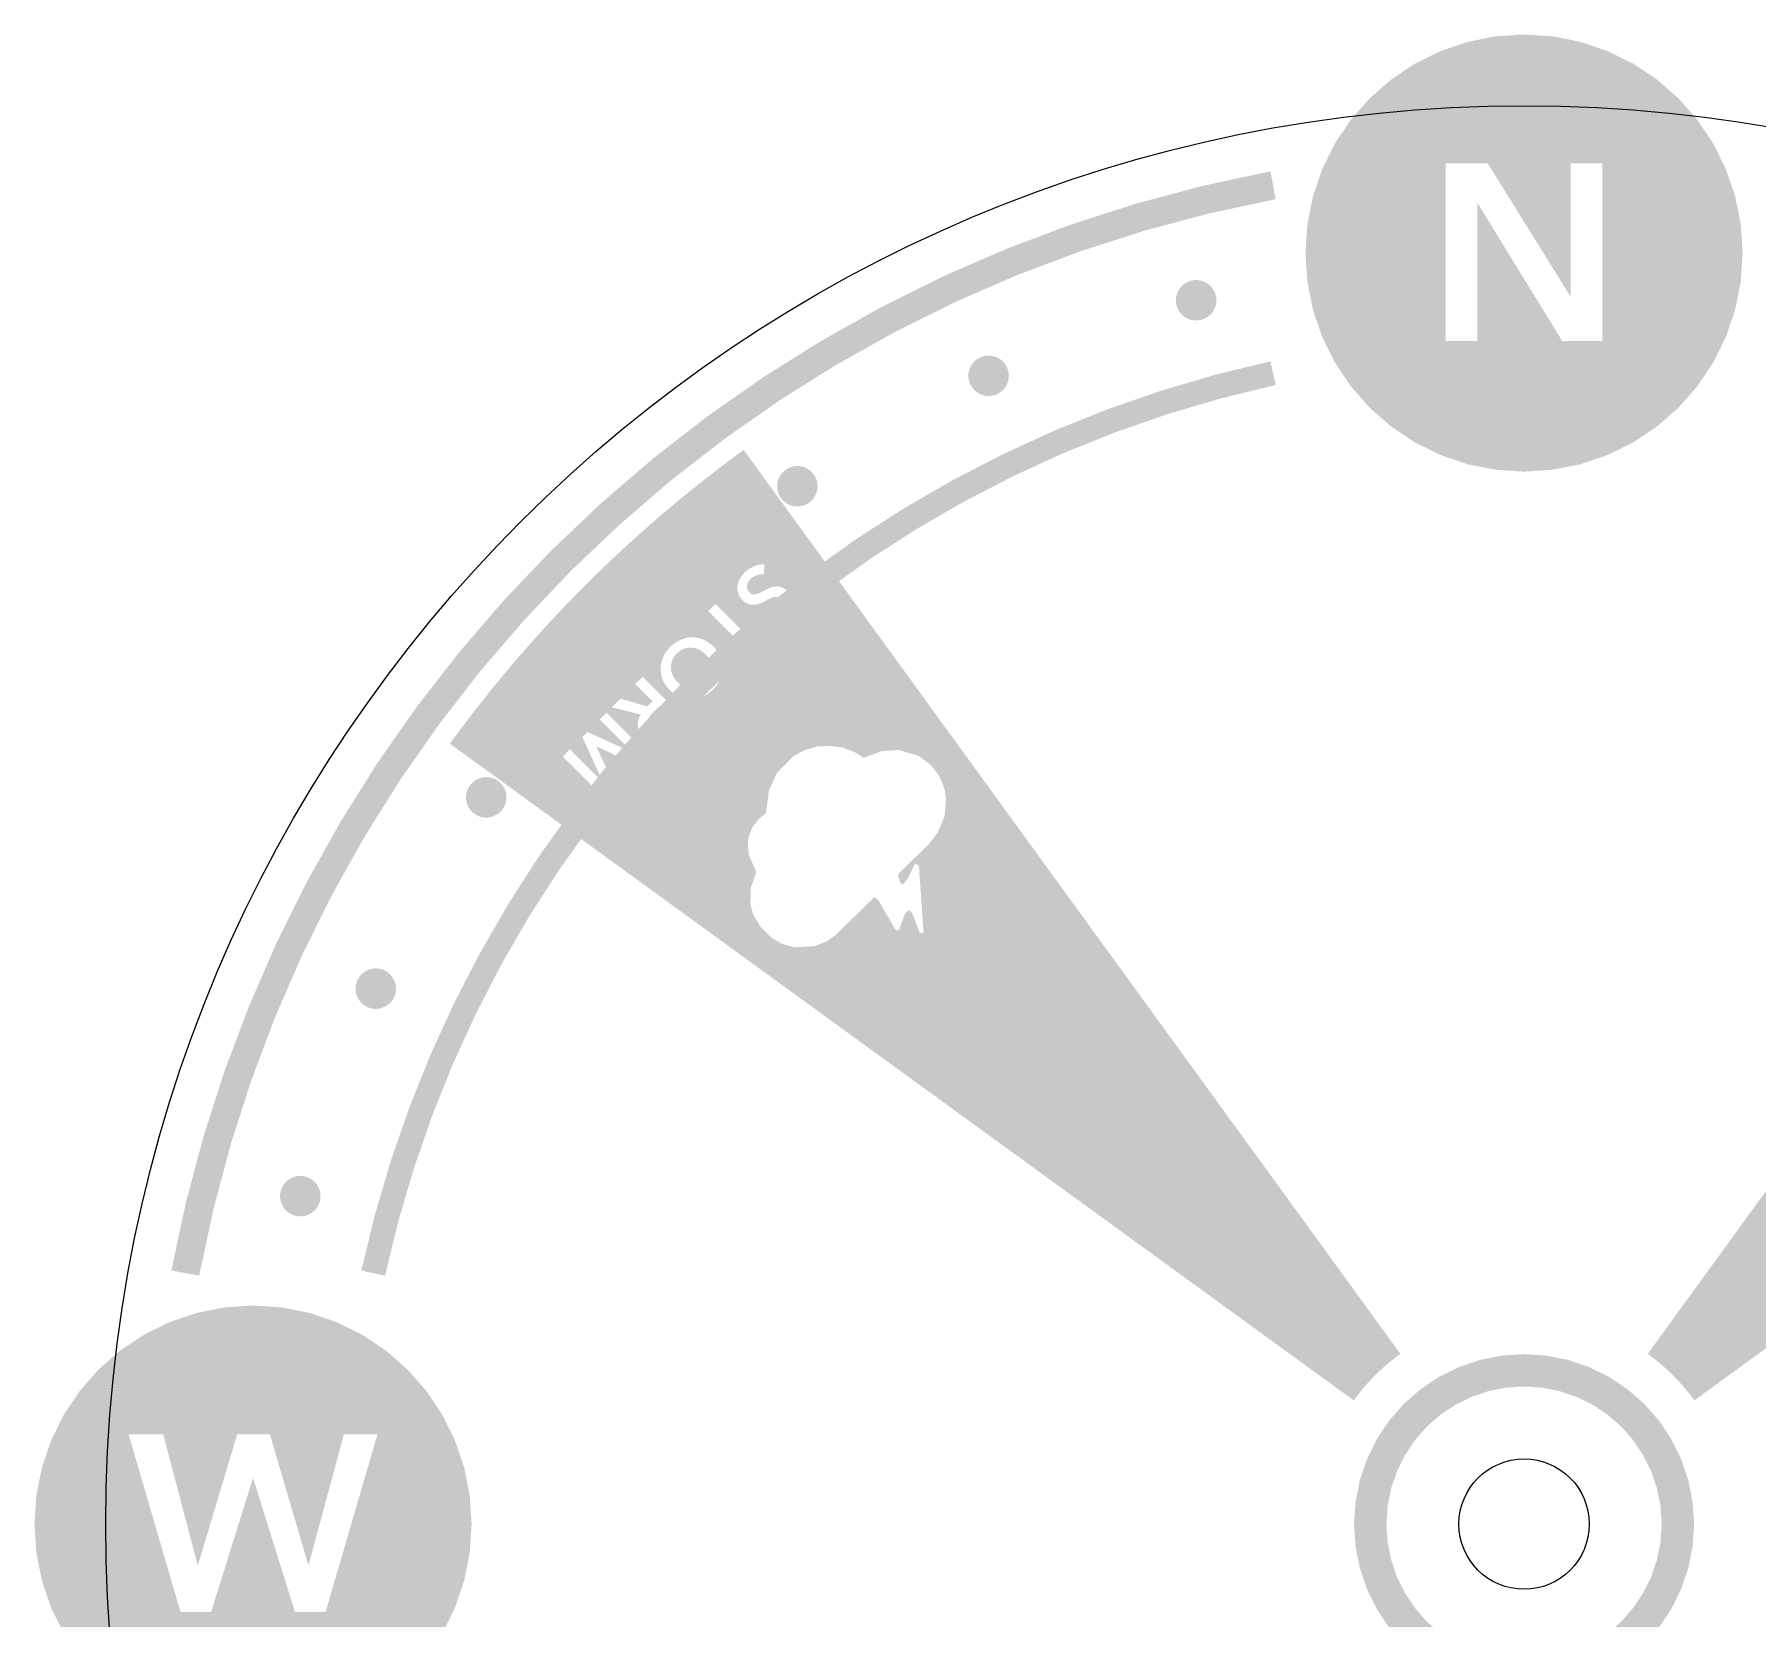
# Model space of a CAD drawing. Header units: millimetres. Extents: x 6 to 441, y 6 to 299.
# Drawn here: x 139 to 181.57, y 176.87 to 216 of the extents above; entities that cross this region are included whole.
import ezdxf

# ---------------------------------------------------------------- set-up
doc = ezdxf.new("R2010")
doc.units = ezdxf.units.MM
doc.layers.add('CUT', color=1, linetype='Continuous')
doc.layers.add('RASTER', color=7, linetype='Continuous')

msp = doc.modelspace()

# ---------------------------------------------------------------- hatches: boundary and pattern name
at = {"layer": 'RASTER'}
h = msp.add_hatch(color=7, dxfattribs=at)
h.paths.add_polyline_path([(181.2, 210.6), (181.154, 209.895), (181.016, 209.202), (180.789, 208.534), (180.477, 207.9), (180.084, 207.313), (179.618, 206.782), (179.087, 206.316), (178.5, 205.923), (177.866, 205.611), (177.198, 205.384), (176.505, 205.246), (175.8, 205.2), (175.095, 205.246), (174.402, 205.384), (173.734, 205.611), (173.1, 205.923), (172.513, 206.316), (171.982, 206.782), (171.516, 207.313), (171.123, 207.9), (170.811, 208.534), (170.584, 209.202), (170.446, 209.895), (170.4, 210.6), (170.446, 211.305), (170.584, 211.998), (170.811, 212.666), (171.123, 213.3), (171.516, 213.887), (171.982, 214.418), (172.513, 214.884), (173.1, 215.277), (173.734, 215.589), (174.402, 215.816), (175.095, 215.954), (175.8, 216), (176.505, 215.954), (177.198, 215.816), (177.866, 215.589), (178.5, 215.277), (179.087, 214.884), (179.618, 214.418), (180.084, 213.887), (180.477, 213.3), (180.789, 212.666), (181.016, 211.998), (181.154, 211.305)])
h.paths.add_polyline_path([(173.866, 212.82), (173.866, 208.43), (174.647, 208.43), (174.647, 211.821), (174.659, 211.821), (176.742, 208.43), (177.734, 208.43), (177.734, 212.82), (176.953, 212.82), (176.953, 209.534), (176.941, 209.534), (174.901, 212.82), (173.866, 212.82)], flags=0)
for points in [[(142.382, 185.464), (142.737, 187.127), (143.175, 188.77), (143.694, 190.389), (144.293, 191.98), (144.971, 193.539), (145.727, 195.062), (146.557, 196.545), (147.461, 197.985), (148.435, 199.378), (149.478, 200.721), (150.587, 202.01), (151.758, 203.242), (152.99, 204.413), (154.279, 205.522), (155.622, 206.565), (157.015, 207.539), (158.455, 208.443), (159.938, 209.273), (161.461, 210.029), (163.02, 210.707), (164.611, 211.306), (166.23, 211.825), (167.873, 212.263), (169.536, 212.618), (169.664, 211.93), (168.036, 211.582), (166.427, 211.154), (164.842, 210.645), (163.283, 210.058), (161.757, 209.394), (160.265, 208.654), (158.812, 207.841), (157.402, 206.956), (156.037, 206.001), (154.722, 204.98), (153.46, 203.894), (152.253, 202.747), (151.106, 201.54), (150.02, 200.278), (148.999, 198.963), (148.044, 197.598), (147.159, 196.188), (146.346, 194.735), (145.606, 193.243), (144.942, 191.717), (144.355, 190.158), (143.846, 188.573), (143.418, 186.964), (143.07, 185.336)], [(168.199, 209.433), (168.195, 209.368), (168.182, 209.304), (168.161, 209.242), (168.132, 209.183), (168.096, 209.129), (168.053, 209.08), (168.003, 209.037), (167.949, 209), (167.89, 208.972), (167.828, 208.951), (167.764, 208.938), (167.699, 208.933), (167.634, 208.938), (167.57, 208.951), (167.508, 208.972), (167.449, 209), (167.395, 209.037), (167.345, 209.08), (167.302, 209.129), (167.266, 209.183), (167.237, 209.242), (167.216, 209.304), (167.203, 209.368), (167.199, 209.433), (167.203, 209.499), (167.216, 209.563), (167.237, 209.625), (167.266, 209.683), (167.302, 209.738), (167.345, 209.787), (167.395, 209.83), (167.449, 209.866), (167.508, 209.895), (167.57, 209.916), (167.634, 209.929), (167.699, 209.933), (167.764, 209.929), (167.828, 209.916), (167.89, 209.895), (167.949, 209.866), (168.003, 209.83), (168.053, 209.787), (168.096, 209.738), (168.132, 209.683), (168.161, 209.625), (168.182, 209.563), (168.195, 209.499)], [(147.075, 185.464), (147.405, 186.822), (147.8, 188.164), (148.258, 189.485), (148.778, 190.782), (149.359, 192.054), (150, 193.296), (150.699, 194.507), (151.455, 195.683), (152.266, 196.822), (153.131, 197.921), (154.046, 198.977), (155.011, 199.989), (156.023, 200.954), (157.079, 201.869), (158.178, 202.734), (159.317, 203.545), (160.493, 204.301), (161.704, 205), (162.946, 205.641), (164.218, 206.222), (165.515, 206.742), (166.836, 207.2), (168.178, 207.595), (169.536, 207.925), (169.664, 207.339), (168.333, 207.015), (167.019, 206.629), (165.725, 206.18), (164.454, 205.671), (163.208, 205.102), (161.991, 204.474), (160.805, 203.789), (159.653, 203.048), (158.538, 202.253), (157.461, 201.407), (156.426, 200.51), (155.435, 199.565), (154.49, 198.574), (153.593, 197.539), (152.747, 196.462), (151.952, 195.347), (151.211, 194.195), (150.526, 193.009), (149.898, 191.792), (149.329, 190.546), (148.82, 189.275), (148.371, 187.981), (147.985, 186.667), (147.661, 185.336)], [(163.072, 207.567), (163.068, 207.502), (163.055, 207.438), (163.034, 207.376), (163.005, 207.317), (162.969, 207.263), (162.926, 207.214), (162.876, 207.171), (162.822, 207.134), (162.763, 207.105), (162.701, 207.084), (162.637, 207.072), (162.572, 207.067), (162.507, 207.072), (162.443, 207.084), (162.381, 207.105), (162.322, 207.134), (162.268, 207.171), (162.218, 207.214), (162.175, 207.263), (162.139, 207.317), (162.11, 207.376), (162.089, 207.438), (162.076, 207.502), (162.072, 207.567), (162.076, 207.633), (162.089, 207.697), (162.11, 207.759), (162.139, 207.817), (162.175, 207.872), (162.218, 207.921), (162.268, 207.964), (162.322, 208), (162.381, 208.029), (162.443, 208.05), (162.507, 208.063), (162.572, 208.067), (162.637, 208.063), (162.701, 208.05), (162.763, 208.029), (162.822, 208), (162.876, 207.964), (162.926, 207.921), (162.969, 207.872), (163.005, 207.817), (163.034, 207.759), (163.055, 207.697), (163.068, 207.633)], [(158.347, 204.839), (158.343, 204.774), (158.33, 204.71), (158.309, 204.648), (158.28, 204.589), (158.244, 204.535), (158.201, 204.486), (158.151, 204.443), (158.097, 204.406), (158.038, 204.378), (157.976, 204.356), (157.912, 204.344), (157.847, 204.339), (157.782, 204.344), (157.718, 204.356), (157.656, 204.378), (157.597, 204.406), (157.543, 204.443), (157.494, 204.486), (157.45, 204.535), (157.414, 204.589), (157.385, 204.648), (157.364, 204.71), (157.351, 204.774), (157.347, 204.839), (157.351, 204.905), (157.364, 204.969), (157.385, 205.031), (157.414, 205.089), (157.45, 205.144), (157.494, 205.193), (157.543, 205.236), (157.597, 205.272), (157.656, 205.301), (157.718, 205.322), (157.782, 205.335), (157.847, 205.339), (157.912, 205.335), (157.976, 205.322), (158.038, 205.301), (158.097, 205.272), (158.151, 205.236), (158.201, 205.193), (158.244, 205.144), (158.28, 205.089), (158.309, 205.031), (158.33, 204.969), (158.343, 204.905)], [(150.661, 197.153), (150.656, 197.088), (150.644, 197.024), (150.622, 196.962), (150.594, 196.903), (150.557, 196.849), (150.514, 196.799), (150.465, 196.756), (150.411, 196.72), (150.352, 196.691), (150.29, 196.67), (150.226, 196.657), (150.161, 196.653), (150.095, 196.657), (150.031, 196.67), (149.969, 196.691), (149.911, 196.72), (149.856, 196.756), (149.807, 196.799), (149.764, 196.849), (149.728, 196.903), (149.699, 196.962), (149.678, 197.024), (149.665, 197.088), (149.661, 197.153), (149.665, 197.218), (149.678, 197.282), (149.699, 197.344), (149.728, 197.403), (149.764, 197.457), (149.807, 197.506), (149.856, 197.55), (149.911, 197.586), (149.969, 197.615), (150.031, 197.636), (150.095, 197.649), (150.161, 197.653), (150.226, 197.649), (150.29, 197.636), (150.352, 197.615), (150.411, 197.586), (150.465, 197.55), (150.514, 197.506), (150.557, 197.457), (150.594, 197.403), (150.622, 197.344), (150.644, 197.282), (150.656, 197.218)], [(147.933, 192.428), (147.928, 192.363), (147.916, 192.299), (147.895, 192.237), (147.866, 192.178), (147.829, 192.124), (147.786, 192.074), (147.737, 192.031), (147.683, 191.995), (147.624, 191.966), (147.562, 191.945), (147.498, 191.932), (147.433, 191.928), (147.367, 191.932), (147.303, 191.945), (147.241, 191.966), (147.183, 191.995), (147.128, 192.031), (147.079, 192.074), (147.036, 192.124), (147, 192.178), (146.971, 192.237), (146.95, 192.299), (146.937, 192.363), (146.933, 192.428), (146.937, 192.493), (146.95, 192.557), (146.971, 192.619), (147, 192.678), (147.036, 192.732), (147.079, 192.782), (147.128, 192.825), (147.183, 192.861), (147.241, 192.89), (147.303, 192.911), (147.367, 192.924), (147.433, 192.928), (147.498, 192.924), (147.562, 192.911), (147.624, 192.89), (147.683, 192.861), (147.737, 192.825), (147.786, 192.782), (147.829, 192.732), (147.866, 192.678), (147.895, 192.619), (147.916, 192.557), (147.928, 192.493)], [(146.067, 187.301), (146.062, 187.236), (146.049, 187.172), (146.028, 187.11), (146, 187.051), (145.963, 186.997), (145.92, 186.947), (145.871, 186.904), (145.817, 186.868), (145.758, 186.839), (145.696, 186.818), (145.632, 186.805), (145.567, 186.801), (145.501, 186.805), (145.437, 186.818), (145.375, 186.839), (145.317, 186.868), (145.262, 186.904), (145.213, 186.947), (145.17, 186.997), (145.134, 187.051), (145.105, 187.11), (145.084, 187.172), (145.071, 187.236), (145.067, 187.301), (145.071, 187.366), (145.084, 187.43), (145.105, 187.492), (145.134, 187.551), (145.17, 187.605), (145.213, 187.655), (145.262, 187.698), (145.317, 187.734), (145.375, 187.763), (145.437, 187.784), (145.501, 187.797), (145.567, 187.801), (145.632, 187.797), (145.696, 187.784), (145.758, 187.763), (145.817, 187.734), (145.871, 187.698), (145.92, 187.655), (145.963, 187.605), (146, 187.551), (146.028, 187.492), (146.049, 187.43), (146.062, 187.366)]]:
    msp.add_hatch(color=7, dxfattribs=at).paths.add_polyline_path(points)
h = msp.add_hatch(color=7, dxfattribs=at)
h.paths.add_polyline_path([(149.264, 198.479), (149.519, 198.825), (149.778, 199.167), (150.042, 199.506), (150.31, 199.842), (150.582, 200.174), (150.859, 200.502), (151.14, 200.827), (151.425, 201.147), (151.714, 201.465), (152.008, 201.778), (152.305, 202.088), (152.607, 202.393), (152.912, 202.695), (153.222, 202.992), (153.535, 203.286), (153.853, 203.575), (154.173, 203.86), (154.498, 204.141), (154.826, 204.418), (155.158, 204.69), (155.494, 204.958), (155.833, 205.222), (156.175, 205.481), (156.521, 205.736), (172.744, 183.407), (172.689, 183.367), (172.634, 183.325), (172.581, 183.284), (172.528, 183.241), (172.475, 183.198), (172.423, 183.154), (172.371, 183.11), (172.321, 183.064), (172.27, 183.018), (172.221, 182.972), (172.171, 182.925), (172.123, 182.877), (172.075, 182.829), (172.028, 182.779), (171.982, 182.73), (171.936, 182.679), (171.89, 182.629), (171.846, 182.577), (171.802, 182.525), (171.759, 182.472), (171.716, 182.419), (171.675, 182.366), (171.633, 182.311), (171.593, 182.256)])
h.paths.add_polyline_path([(157.334, 197.744), (157.145, 197.319), (157.073, 196.767), (156.884, 196.607), (156.737, 196.416), (156.644, 196.182), (156.623, 196.044), (156.646, 195.736), (156.833, 195.311), (156.697, 194.918), (156.688, 194.504), (156.759, 194.259), (156.926, 193.972), (157.213, 193.686), (157.447, 193.545), (157.766, 193.45), (158.265, 193.475), (158.573, 193.598), (158.786, 193.749), (159.753, 194.693), (159.852, 194.61), (160.273, 193.879), (160.326, 193.864), (160.365, 193.898), (160.505, 194.281), (160.613, 194.372), (160.681, 194.302), (160.864, 193.824), (160.94, 193.788), (160.962, 193.834), (160.851, 195.449), (160.804, 195.507), (160.743, 195.492), (160.575, 195.152), (160.464, 195.009), (160.392, 195.035), (160.333, 195.216), (160.369, 195.29), (161.091, 195.991), (161.31, 196.278), (161.487, 196.692), (161.518, 197.096), (161.487, 197.351), (161.361, 197.67), (161.144, 197.957), (160.836, 198.182), (160.358, 198.322), (159.923, 198.295), (159.487, 198.129), (159.264, 198.269), (158.966, 198.384), (158.658, 198.422), (158.35, 198.414), (158.031, 198.322), (157.755, 198.176), (157.334, 197.744)], flags=0)
h.paths.add_polyline_path([(157.12, 201.645), (157.131, 201.402), (157.159, 201.404), (157.186, 201.407), (157.214, 201.412), (157.241, 201.418), (157.268, 201.426), (157.295, 201.435), (157.322, 201.445), (157.348, 201.458), (157.374, 201.471), (157.399, 201.485), (157.423, 201.5), (157.446, 201.515), (157.468, 201.532), (157.49, 201.549), (157.51, 201.567), (157.53, 201.586), (157.546, 201.603), (157.562, 201.62), (157.578, 201.639), (157.593, 201.657), (157.607, 201.677), (157.62, 201.696), (157.633, 201.716), (157.646, 201.737), (157.657, 201.758), (157.668, 201.779), (157.677, 201.8), (157.686, 201.821), (157.693, 201.843), (157.7, 201.864), (157.705, 201.886), (157.709, 201.908), (157.713, 201.93), (157.715, 201.952), (157.716, 201.974), (157.715, 201.996), (157.714, 202.017), (157.711, 202.039), (157.707, 202.061), (157.702, 202.083), (157.695, 202.104), (157.687, 202.126), (157.677, 202.146), (157.665, 202.167), (157.652, 202.187), (157.637, 202.207), (157.62, 202.227), (157.602, 202.246), (157.584, 202.263), (157.567, 202.279), (157.549, 202.293), (157.531, 202.305), (157.514, 202.316), (157.496, 202.326), (157.479, 202.335), (157.461, 202.341), (157.444, 202.347), (157.426, 202.352), (157.409, 202.356), (157.392, 202.359), (157.374, 202.361), (157.357, 202.363), (157.34, 202.363), (157.323, 202.363), (157.306, 202.361), (157.289, 202.36), (157.272, 202.357), (157.255, 202.354), (157.238, 202.35), (157.222, 202.345), (157.205, 202.34), (157.189, 202.334), (157.173, 202.327), (157.157, 202.321), (157.141, 202.314), (157.125, 202.307), (157.11, 202.3), (157.095, 202.292), (157.079, 202.285), (157.064, 202.277), (157.049, 202.269), (157.034, 202.262), (157.019, 202.254), (157.004, 202.247), (156.989, 202.239), (156.974, 202.232), (156.96, 202.225), (156.946, 202.218), (156.932, 202.211), (156.918, 202.205), (156.904, 202.199), (156.891, 202.194), (156.877, 202.189), (156.864, 202.184), (156.852, 202.181), (156.839, 202.177), (156.826, 202.175), (156.814, 202.173), (156.802, 202.171), (156.79, 202.17), (156.778, 202.17), (156.767, 202.171), (156.755, 202.172), (156.744, 202.173), (156.733, 202.176), (156.722, 202.179), (156.711, 202.184), (156.701, 202.189), (156.69, 202.195), (156.68, 202.203), (156.67, 202.211), (156.66, 202.221), (156.65, 202.231), (156.641, 202.241), (156.633, 202.252), (156.626, 202.262), (156.62, 202.273), (156.615, 202.284), (156.611, 202.295), (156.608, 202.305), (156.605, 202.316), (156.603, 202.327), (156.602, 202.338), (156.601, 202.349), (156.601, 202.36), (156.601, 202.372), (156.603, 202.383), (156.604, 202.394), (156.606, 202.405), (156.609, 202.416), (156.612, 202.427), (156.616, 202.437), (156.621, 202.448), (156.625, 202.458), (156.631, 202.469), (156.637, 202.479), (156.643, 202.489), (156.649, 202.498), (156.656, 202.508), (156.663, 202.517), (156.67, 202.525), (156.677, 202.534), (156.685, 202.542), (156.693, 202.55), (156.708, 202.564), (156.724, 202.578), (156.742, 202.591), (156.76, 202.603), (156.779, 202.614), (156.8, 202.624), (156.821, 202.633), (156.843, 202.641), (156.866, 202.649), (156.889, 202.654), (156.911, 202.659), (156.934, 202.662), (156.956, 202.663), (156.978, 202.663), (157, 202.662), (157.022, 202.659), (157.031, 202.905), (156.998, 202.907), (156.966, 202.906), (156.933, 202.904), (156.901, 202.899), (156.868, 202.892), (156.836, 202.883), (156.803, 202.872), (156.771, 202.859), (156.739, 202.844), (156.708, 202.828), (156.678, 202.81), (156.65, 202.792), (156.622, 202.772), (156.595, 202.751), (156.569, 202.728), (156.544, 202.704), (156.526, 202.686), (156.509, 202.667), (156.493, 202.647), (156.477, 202.628), (156.463, 202.607), (156.449, 202.587), (156.436, 202.566), (156.424, 202.544), (156.413, 202.523), (156.403, 202.501), (156.394, 202.479), (156.386, 202.457), (156.38, 202.435), (156.375, 202.413), (156.37, 202.391), (156.367, 202.369), (156.365, 202.347), (156.365, 202.324), (156.366, 202.302), (156.367, 202.28), (156.371, 202.257), (156.375, 202.235), (156.381, 202.213), (156.388, 202.19), (156.396, 202.168), (156.406, 202.146), (156.418, 202.124), (156.431, 202.103), (156.445, 202.082), (156.462, 202.061), (156.479, 202.04), (156.499, 202.02), (156.517, 202.002), (156.536, 201.986), (156.554, 201.972), (156.573, 201.959), (156.592, 201.948), (156.611, 201.938), (156.63, 201.931), (156.649, 201.924), (156.669, 201.919), (156.688, 201.915), (156.707, 201.912), (156.726, 201.911), (156.745, 201.91), (156.764, 201.91), (156.783, 201.911), (156.802, 201.913), (156.821, 201.916), (156.84, 201.92), (156.858, 201.924), (156.877, 201.929), (156.895, 201.935), (156.913, 201.941), (156.931, 201.948), (156.949, 201.955), (156.967, 201.963), (156.984, 201.971), (157.002, 201.979), (157.019, 201.987), (157.035, 201.995), (157.052, 202.004), (157.068, 202.012), (157.084, 202.02), (157.098, 202.027), (157.111, 202.034), (157.125, 202.041), (157.138, 202.048), (157.15, 202.054), (157.163, 202.06), (157.175, 202.066), (157.188, 202.072), (157.199, 202.078), (157.211, 202.082), (157.223, 202.087), (157.234, 202.091), (157.245, 202.095), (157.256, 202.098), (157.267, 202.1), (157.277, 202.102), (157.288, 202.104), (157.298, 202.105), (157.308, 202.106), (157.318, 202.106), (157.328, 202.105), (157.338, 202.104), (157.348, 202.103), (157.357, 202.1), (157.367, 202.098), (157.376, 202.094), (157.385, 202.09), (157.394, 202.084), (157.403, 202.079), (157.412, 202.072), (157.421, 202.065), (157.429, 202.057), (157.438, 202.047), (157.446, 202.038), (157.453, 202.028), (157.459, 202.018), (157.465, 202.008), (157.469, 201.998), (157.473, 201.988), (157.476, 201.977), (157.478, 201.967), (157.48, 201.956), (157.481, 201.946), (157.481, 201.935), (157.481, 201.925), (157.48, 201.914), (157.479, 201.904), (157.477, 201.893), (157.474, 201.883), (157.471, 201.872), (157.468, 201.862), (157.464, 201.852), (157.46, 201.842), (157.455, 201.832), (157.45, 201.822), (157.444, 201.813), (157.438, 201.803), (157.432, 201.794), (157.426, 201.784), (157.419, 201.776), (157.412, 201.767), (157.405, 201.759), (157.397, 201.75), (157.39, 201.743), (157.376, 201.73), (157.362, 201.718), (157.347, 201.707), (157.331, 201.697), (157.315, 201.687), (157.298, 201.678), (157.28, 201.67), (157.261, 201.663), (157.242, 201.657), (157.224, 201.652), (157.205, 201.648), (157.188, 201.645), (157.17, 201.644), (157.153, 201.643), (157.136, 201.643), (157.12, 201.645)], flags=0)
h.paths.add_polyline_path([(156.67, 201.088), (155.824, 201.933), (155.646, 201.755), (156.492, 200.91), (156.185, 200.603), (156.34, 200.447), (157.132, 201.239), (156.977, 201.395), (156.67, 201.088)], flags=0)
h.paths.add_polyline_path([(155.775, 200.877), (155.745, 200.905), (155.715, 200.932), (155.684, 200.957), (155.652, 200.979), (155.62, 201), (155.588, 201.019), (155.554, 201.036), (155.52, 201.051), (155.486, 201.064), (155.451, 201.076), (155.417, 201.085), (155.382, 201.093), (155.347, 201.099), (155.312, 201.103), (155.277, 201.106), (155.242, 201.106), (155.206, 201.105), (155.171, 201.102), (155.136, 201.097), (155.101, 201.09), (155.066, 201.082), (155.032, 201.071), (154.997, 201.059), (154.963, 201.045), (154.929, 201.03), (154.896, 201.012), (154.863, 200.993), (154.831, 200.972), (154.8, 200.949), (154.769, 200.924), (154.739, 200.898), (154.71, 200.87), (154.681, 200.84), (154.655, 200.81), (154.63, 200.779), (154.607, 200.747), (154.585, 200.715), (154.566, 200.682), (154.548, 200.649), (154.532, 200.615), (154.518, 200.58), (154.506, 200.546), (154.495, 200.511), (154.487, 200.476), (154.48, 200.441), (154.475, 200.406), (154.472, 200.37), (154.47, 200.335), (154.471, 200.299), (154.473, 200.264), (154.477, 200.229), (154.483, 200.194), (154.49, 200.159), (154.5, 200.124), (154.511, 200.09), (154.525, 200.055), (154.54, 200.021), (154.557, 199.988), (154.576, 199.955), (154.596, 199.923), (154.619, 199.892), (154.644, 199.861), (154.67, 199.831), (154.699, 199.801), (154.729, 199.772), (154.76, 199.745), (154.791, 199.72), (154.823, 199.697), (154.855, 199.675), (154.888, 199.656), (154.922, 199.639), (154.956, 199.624), (154.99, 199.611), (155.025, 199.6), (155.059, 199.59), (155.094, 199.583), (155.128, 199.577), (155.163, 199.573), (155.198, 199.572), (155.233, 199.572), (155.268, 199.574), (155.303, 199.577), (155.338, 199.583), (155.372, 199.59), (155.406, 199.6), (155.441, 199.611), (155.475, 199.624), (155.509, 199.638), (155.543, 199.655), (155.576, 199.673), (155.608, 199.693), (155.64, 199.714), (155.671, 199.738), (155.702, 199.763), (155.732, 199.789), (155.762, 199.818), (155.79, 199.847), (155.817, 199.877), (155.841, 199.907), (155.864, 199.939), (155.886, 199.97), (155.905, 200.003), (155.923, 200.035), (155.939, 200.069), (155.954, 200.103), (155.967, 200.137), (155.977, 200.171), (155.987, 200.205), (155.994, 200.239), (155.999, 200.274), (156.003, 200.308), (156.005, 200.343), (156.004, 200.378), (156.003, 200.413), (155.999, 200.447), (155.993, 200.482), (155.985, 200.516), (155.976, 200.551), (155.965, 200.585), (155.952, 200.62), (155.936, 200.654), (155.919, 200.687), (155.9, 200.72), (155.879, 200.753), (155.856, 200.785), (155.831, 200.816), (155.804, 200.847), (155.775, 200.877)], flags=0)
h.paths.add_polyline_path([(155.581, 200.683), (155.6, 200.664), (155.618, 200.644), (155.634, 200.623), (155.65, 200.602), (155.664, 200.581), (155.677, 200.559), (155.689, 200.537), (155.7, 200.514), (155.71, 200.491), (155.719, 200.468), (155.727, 200.445), (155.733, 200.422), (155.738, 200.399), (155.742, 200.376), (155.745, 200.352), (155.746, 200.328), (155.747, 200.305), (155.746, 200.281), (155.744, 200.258), (155.741, 200.234), (155.737, 200.211), (155.731, 200.188), (155.724, 200.165), (155.716, 200.142), (155.707, 200.12), (155.696, 200.098), (155.684, 200.076), (155.671, 200.055), (155.656, 200.034), (155.64, 200.013), (155.622, 199.993), (155.604, 199.973), (155.584, 199.955), (155.564, 199.937), (155.543, 199.921), (155.522, 199.906), (155.501, 199.893), (155.479, 199.881), (155.457, 199.87), (155.434, 199.86), (155.411, 199.852), (155.388, 199.845), (155.365, 199.839), (155.341, 199.835), (155.318, 199.832), (155.294, 199.829), (155.271, 199.829), (155.247, 199.829), (155.224, 199.831), (155.2, 199.834), (155.177, 199.838), (155.153, 199.843), (155.13, 199.849), (155.107, 199.857), (155.084, 199.865), (155.061, 199.875), (155.039, 199.886), (155.016, 199.898), (154.995, 199.911), (154.973, 199.926), (154.952, 199.941), (154.932, 199.958), (154.912, 199.976), (154.892, 199.995), (154.873, 200.015), (154.854, 200.036), (154.837, 200.057), (154.821, 200.078), (154.806, 200.1), (154.793, 200.122), (154.78, 200.144), (154.769, 200.167), (154.759, 200.19), (154.75, 200.213), (154.743, 200.237), (154.737, 200.26), (154.731, 200.283), (154.727, 200.307), (154.725, 200.331), (154.723, 200.355), (154.723, 200.378), (154.724, 200.402), (154.726, 200.426), (154.73, 200.449), (154.734, 200.472), (154.74, 200.495), (154.747, 200.518), (154.756, 200.541), (154.765, 200.564), (154.776, 200.586), (154.789, 200.608), (154.802, 200.629), (154.817, 200.649), (154.833, 200.67), (154.85, 200.689), (154.868, 200.709), (154.888, 200.727), (154.907, 200.744), (154.927, 200.76), (154.948, 200.775), (154.969, 200.788), (154.991, 200.8), (155.013, 200.811), (155.035, 200.82), (155.058, 200.829), (155.081, 200.836), (155.104, 200.842), (155.127, 200.846), (155.15, 200.849), (155.174, 200.852), (155.197, 200.853), (155.221, 200.852), (155.245, 200.851), (155.269, 200.848), (155.292, 200.844), (155.316, 200.839), (155.339, 200.833), (155.362, 200.825), (155.385, 200.816), (155.408, 200.806), (155.431, 200.795), (155.454, 200.783), (155.476, 200.769), (155.498, 200.754), (155.519, 200.738), (155.54, 200.721), (155.561, 200.703), (155.581, 200.683)], flags=0)
h.paths.add_polyline_path([(155.024, 199.131), (154.023, 200.132), (153.844, 199.954), (154.269, 199.529), (154.138, 199.399), (153.482, 199.592), (153.267, 199.377), (153.979, 199.2), (153.96, 199.167), (153.943, 199.135), (153.93, 199.102), (153.919, 199.07), (153.911, 199.037), (153.906, 199.005), (153.903, 198.972), (153.904, 198.94), (153.907, 198.907), (153.914, 198.876), (153.923, 198.845), (153.936, 198.815), (153.952, 198.785), (153.972, 198.756), (153.994, 198.728), (154.02, 198.701), (154.04, 198.682), (154.06, 198.664), (154.08, 198.649), (154.101, 198.635), (154.121, 198.623), (154.142, 198.613), (154.164, 198.604), (154.185, 198.597), (154.207, 198.592), (154.228, 198.588), (154.25, 198.585), (154.271, 198.584), (154.293, 198.584), (154.314, 198.585), (154.336, 198.587), (154.357, 198.591), (154.378, 198.596), (154.4, 198.602), (154.421, 198.609), (154.441, 198.617), (154.462, 198.626), (154.483, 198.637), (154.503, 198.648), (154.524, 198.66), (154.544, 198.673), (154.564, 198.687), (154.583, 198.702), (154.603, 198.717), (154.621, 198.732), (154.64, 198.748), (154.658, 198.765), (154.676, 198.783), (155.024, 199.131)], flags=0)
h.paths.add_polyline_path([(154.269, 199.238), (154.414, 199.384), (154.696, 199.102), (154.534, 198.941), (154.526, 198.933), (154.517, 198.924), (154.508, 198.916), (154.499, 198.908), (154.489, 198.9), (154.479, 198.892), (154.469, 198.884), (154.459, 198.877), (154.448, 198.869), (154.438, 198.863), (154.427, 198.856), (154.417, 198.851), (154.406, 198.846), (154.395, 198.841), (154.384, 198.837), (154.373, 198.834), (154.362, 198.831), (154.351, 198.828), (154.34, 198.827), (154.329, 198.826), (154.318, 198.826), (154.307, 198.826), (154.296, 198.827), (154.285, 198.829), (154.274, 198.831), (154.263, 198.835), (154.252, 198.839), (154.241, 198.845), (154.231, 198.851), (154.22, 198.859), (154.21, 198.868), (154.199, 198.877), (154.189, 198.889), (154.179, 198.9), (154.17, 198.912), (154.163, 198.924), (154.157, 198.935), (154.152, 198.947), (154.148, 198.959), (154.145, 198.971), (154.143, 198.984), (154.142, 198.996), (154.141, 199.008), (154.142, 199.019), (154.143, 199.031), (154.145, 199.043), (154.147, 199.055), (154.151, 199.066), (154.155, 199.078), (154.159, 199.089), (154.164, 199.1), (154.17, 199.112), (154.176, 199.123), (154.183, 199.134), (154.19, 199.145), (154.198, 199.156), (154.206, 199.167), (154.215, 199.178), (154.223, 199.188), (154.232, 199.198), (154.241, 199.209), (154.25, 199.219), (154.259, 199.228), (154.269, 199.238)], flags=0)
h.paths.add_polyline_path([(154.134, 198.241), (153.133, 199.242), (152.963, 199.073), (153.768, 198.268), (153.765, 198.265), (152.661, 198.77), (152.536, 198.645), (153.037, 197.537), (153.034, 197.534), (152.229, 198.339), (152.053, 198.162), (153.054, 197.161), (153.334, 197.441), (152.88, 198.409), (152.884, 198.414), (153.856, 197.962), (154.134, 198.241)], flags=0)
h = msp.add_hatch(color=7, dxfattribs=at)
h.paths.add_polyline_path([(195.079, 205.736), (195.425, 205.481), (195.767, 205.222), (196.106, 204.958), (196.442, 204.69), (196.774, 204.418), (197.102, 204.141), (197.427, 203.86), (197.747, 203.575), (198.065, 203.286), (198.378, 202.992), (198.688, 202.695), (198.993, 202.393), (199.295, 202.088), (199.592, 201.778), (199.886, 201.465), (200.175, 201.147), (200.46, 200.827), (200.741, 200.502), (201.018, 200.174), (201.29, 199.842), (201.558, 199.506), (201.822, 199.167), (202.081, 198.825), (202.336, 198.479), (180.007, 182.256), (179.967, 182.311), (179.925, 182.366), (179.884, 182.419), (179.841, 182.472), (179.798, 182.525), (179.754, 182.577), (179.71, 182.629), (179.664, 182.679), (179.618, 182.73), (179.572, 182.779), (179.525, 182.829), (179.477, 182.877), (179.429, 182.925), (179.379, 182.972), (179.33, 183.018), (179.279, 183.064), (179.229, 183.11), (179.177, 183.154), (179.125, 183.198), (179.072, 183.241), (179.019, 183.284), (178.966, 183.325), (178.911, 183.367), (178.856, 183.407)])
h.paths.add_polyline_path([(194.344, 197.666), (193.919, 197.855), (193.367, 197.927), (193.207, 198.116), (193.016, 198.263), (192.782, 198.356), (192.644, 198.377), (192.336, 198.354), (191.911, 198.167), (191.518, 198.303), (191.104, 198.312), (190.859, 198.241), (190.572, 198.074), (190.286, 197.787), (190.145, 197.553), (190.05, 197.234), (190.075, 196.735), (190.198, 196.427), (190.349, 196.214), (191.293, 195.247), (191.21, 195.148), (190.479, 194.727), (190.464, 194.674), (190.498, 194.635), (190.881, 194.495), (190.972, 194.387), (190.902, 194.319), (190.424, 194.136), (190.388, 194.06), (190.434, 194.038), (192.049, 194.149), (192.107, 194.196), (192.092, 194.257), (191.752, 194.425), (191.609, 194.536), (191.635, 194.608), (191.816, 194.667), (191.89, 194.631), (192.591, 193.909), (192.878, 193.69), (193.292, 193.513), (193.696, 193.482), (193.951, 193.513), (194.27, 193.639), (194.557, 193.856), (194.782, 194.164), (194.922, 194.642), (194.895, 195.077), (194.729, 195.513), (194.869, 195.736), (194.984, 196.034), (195.022, 196.342), (195.014, 196.65), (194.922, 196.969), (194.776, 197.245), (194.344, 197.666)], flags=0)
h.paths.add_polyline_path([(198.245, 197.88), (198.002, 197.869), (198.004, 197.841), (198.007, 197.814), (198.012, 197.786), (198.018, 197.759), (198.026, 197.732), (198.035, 197.705), (198.045, 197.678), (198.058, 197.652), (198.071, 197.626), (198.085, 197.601), (198.1, 197.577), (198.115, 197.554), (198.132, 197.532), (198.149, 197.51), (198.167, 197.49), (198.186, 197.47), (198.203, 197.454), (198.22, 197.438), (198.239, 197.422), (198.257, 197.407), (198.277, 197.393), (198.296, 197.38), (198.316, 197.367), (198.337, 197.354), (198.358, 197.343), (198.379, 197.332), (198.4, 197.323), (198.421, 197.314), (198.443, 197.307), (198.464, 197.3), (198.486, 197.295), (198.508, 197.291), (198.53, 197.287), (198.552, 197.285), (198.574, 197.284), (198.596, 197.285), (198.617, 197.286), (198.639, 197.289), (198.661, 197.293), (198.683, 197.298), (198.704, 197.305), (198.726, 197.313), (198.746, 197.323), (198.767, 197.335), (198.787, 197.348), (198.807, 197.363), (198.827, 197.38), (198.846, 197.398), (198.863, 197.416), (198.879, 197.433), (198.893, 197.451), (198.905, 197.469), (198.916, 197.486), (198.926, 197.504), (198.935, 197.521), (198.941, 197.539), (198.947, 197.556), (198.952, 197.574), (198.956, 197.591), (198.959, 197.608), (198.961, 197.626), (198.963, 197.643), (198.963, 197.66), (198.963, 197.677), (198.961, 197.694), (198.96, 197.711), (198.957, 197.728), (198.954, 197.745), (198.95, 197.762), (198.945, 197.778), (198.94, 197.795), (198.934, 197.811), (198.927, 197.827), (198.921, 197.843), (198.914, 197.859), (198.907, 197.875), (198.9, 197.89), (198.892, 197.905), (198.885, 197.921), (198.877, 197.936), (198.869, 197.951), (198.862, 197.966), (198.854, 197.981), (198.847, 197.996), (198.839, 198.011), (198.832, 198.026), (198.825, 198.04), (198.818, 198.054), (198.811, 198.068), (198.805, 198.082), (198.799, 198.096), (198.794, 198.109), (198.789, 198.123), (198.784, 198.136), (198.781, 198.148), (198.777, 198.161), (198.775, 198.174), (198.773, 198.186), (198.771, 198.198), (198.77, 198.21), (198.77, 198.222), (198.771, 198.233), (198.772, 198.245), (198.773, 198.256), (198.776, 198.267), (198.779, 198.278), (198.784, 198.289), (198.789, 198.299), (198.795, 198.31), (198.803, 198.32), (198.811, 198.33), (198.821, 198.34), (198.831, 198.35), (198.841, 198.359), (198.852, 198.367), (198.862, 198.374), (198.873, 198.38), (198.884, 198.385), (198.895, 198.389), (198.905, 198.392), (198.916, 198.395), (198.927, 198.397), (198.938, 198.398), (198.949, 198.399), (198.96, 198.399), (198.972, 198.399), (198.983, 198.397), (198.994, 198.396), (199.005, 198.394), (199.016, 198.391), (199.027, 198.388), (199.037, 198.384), (199.048, 198.379), (199.058, 198.375), (199.069, 198.369), (199.079, 198.363), (199.089, 198.357), (199.098, 198.351), (199.108, 198.344), (199.117, 198.337), (199.125, 198.33), (199.134, 198.323), (199.142, 198.315), (199.15, 198.307), (199.164, 198.292), (199.178, 198.276), (199.191, 198.258), (199.203, 198.24), (199.214, 198.221), (199.224, 198.2), (199.233, 198.179), (199.241, 198.157), (199.249, 198.134), (199.254, 198.111), (199.259, 198.089), (199.262, 198.066), (199.263, 198.044), (199.263, 198.022), (199.262, 198), (199.259, 197.978), (199.505, 197.969), (199.507, 198.002), (199.506, 198.034), (199.504, 198.067), (199.499, 198.099), (199.492, 198.132), (199.483, 198.164), (199.472, 198.197), (199.459, 198.229), (199.444, 198.261), (199.428, 198.292), (199.41, 198.322), (199.392, 198.35), (199.372, 198.378), (199.351, 198.405), (199.328, 198.431), (199.304, 198.456), (199.286, 198.474), (199.267, 198.491), (199.247, 198.507), (199.228, 198.523), (199.207, 198.537), (199.187, 198.551), (199.166, 198.564), (199.144, 198.576), (199.123, 198.587), (199.101, 198.597), (199.079, 198.606), (199.057, 198.614), (199.035, 198.62), (199.013, 198.625), (198.991, 198.63), (198.969, 198.633), (198.947, 198.635), (198.924, 198.635), (198.902, 198.634), (198.88, 198.633), (198.857, 198.629), (198.835, 198.625), (198.813, 198.619), (198.79, 198.612), (198.768, 198.604), (198.746, 198.594), (198.724, 198.582), (198.703, 198.569), (198.682, 198.555), (198.661, 198.538), (198.64, 198.521), (198.62, 198.501), (198.602, 198.483), (198.586, 198.464), (198.572, 198.446), (198.559, 198.427), (198.548, 198.408), (198.538, 198.389), (198.531, 198.37), (198.524, 198.351), (198.519, 198.331), (198.515, 198.312), (198.512, 198.293), (198.511, 198.274), (198.51, 198.255), (198.51, 198.236), (198.511, 198.217), (198.513, 198.198), (198.516, 198.179), (198.52, 198.16), (198.524, 198.142), (198.529, 198.123), (198.535, 198.105), (198.541, 198.087), (198.548, 198.069), (198.555, 198.051), (198.563, 198.033), (198.571, 198.016), (198.579, 197.998), (198.587, 197.981), (198.595, 197.965), (198.604, 197.948), (198.612, 197.932), (198.62, 197.916), (198.627, 197.902), (198.634, 197.889), (198.641, 197.875), (198.648, 197.862), (198.654, 197.85), (198.66, 197.837), (198.666, 197.825), (198.672, 197.812), (198.678, 197.801), (198.682, 197.789), (198.687, 197.777), (198.691, 197.766), (198.695, 197.755), (198.698, 197.744), (198.7, 197.733), (198.702, 197.723), (198.704, 197.712), (198.705, 197.702), (198.706, 197.692), (198.706, 197.682), (198.705, 197.672), (198.704, 197.662), (198.703, 197.652), (198.7, 197.643), (198.698, 197.633), (198.694, 197.624), (198.69, 197.615), (198.684, 197.606), (198.679, 197.597), (198.672, 197.588), (198.665, 197.579), (198.657, 197.571), (198.647, 197.562), (198.638, 197.554), (198.628, 197.547), (198.618, 197.541), (198.608, 197.535), (198.598, 197.531), (198.588, 197.527), (198.577, 197.524), (198.567, 197.522), (198.556, 197.52), (198.546, 197.519), (198.535, 197.519), (198.525, 197.519), (198.514, 197.52), (198.504, 197.521), (198.493, 197.523), (198.483, 197.526), (198.472, 197.529), (198.462, 197.532), (198.452, 197.536), (198.442, 197.54), (198.432, 197.545), (198.422, 197.55), (198.413, 197.556), (198.403, 197.562), (198.394, 197.568), (198.384, 197.574), (198.376, 197.581), (198.367, 197.588), (198.359, 197.595), (198.35, 197.603), (198.343, 197.61), (198.33, 197.624), (198.318, 197.638), (198.307, 197.653), (198.297, 197.669), (198.287, 197.685), (198.278, 197.702), (198.27, 197.72), (198.263, 197.739), (198.257, 197.758), (198.252, 197.776), (198.248, 197.795), (198.245, 197.812), (198.244, 197.83), (198.243, 197.847), (198.243, 197.864), (198.245, 197.88)], flags=0)
h.paths.add_polyline_path([(197.688, 198.33), (198.533, 199.176), (198.355, 199.354), (197.51, 198.508), (197.203, 198.815), (197.047, 198.66), (197.839, 197.868), (197.995, 198.023), (197.688, 198.33)], flags=0)
h.paths.add_polyline_path([(197.477, 199.225), (197.505, 199.255), (197.532, 199.285), (197.557, 199.316), (197.579, 199.348), (197.6, 199.38), (197.619, 199.412), (197.636, 199.446), (197.651, 199.48), (197.664, 199.514), (197.676, 199.549), (197.685, 199.583), (197.693, 199.618), (197.699, 199.653), (197.703, 199.688), (197.706, 199.723), (197.706, 199.758), (197.705, 199.794), (197.702, 199.829), (197.697, 199.864), (197.69, 199.899), (197.682, 199.934), (197.671, 199.968), (197.659, 200.003), (197.645, 200.037), (197.63, 200.071), (197.612, 200.104), (197.593, 200.137), (197.572, 200.169), (197.549, 200.2), (197.524, 200.231), (197.498, 200.261), (197.47, 200.29), (197.44, 200.319), (197.41, 200.345), (197.379, 200.37), (197.347, 200.393), (197.315, 200.415), (197.282, 200.434), (197.249, 200.452), (197.215, 200.468), (197.18, 200.482), (197.146, 200.494), (197.111, 200.505), (197.076, 200.513), (197.041, 200.52), (197.006, 200.525), (196.97, 200.528), (196.935, 200.53), (196.899, 200.529), (196.864, 200.527), (196.829, 200.523), (196.794, 200.517), (196.759, 200.51), (196.724, 200.5), (196.69, 200.489), (196.655, 200.475), (196.621, 200.46), (196.588, 200.443), (196.555, 200.424), (196.523, 200.404), (196.492, 200.381), (196.461, 200.356), (196.431, 200.33), (196.401, 200.301), (196.372, 200.271), (196.345, 200.24), (196.32, 200.209), (196.297, 200.177), (196.275, 200.145), (196.256, 200.112), (196.239, 200.078), (196.224, 200.044), (196.211, 200.01), (196.2, 199.975), (196.19, 199.941), (196.183, 199.906), (196.177, 199.872), (196.173, 199.837), (196.172, 199.802), (196.172, 199.767), (196.174, 199.732), (196.177, 199.697), (196.183, 199.662), (196.19, 199.628), (196.2, 199.594), (196.211, 199.559), (196.224, 199.525), (196.238, 199.491), (196.255, 199.457), (196.273, 199.424), (196.293, 199.392), (196.314, 199.36), (196.338, 199.329), (196.363, 199.298), (196.389, 199.268), (196.418, 199.238), (196.447, 199.21), (196.477, 199.183), (196.507, 199.159), (196.539, 199.136), (196.57, 199.114), (196.603, 199.095), (196.635, 199.077), (196.669, 199.061), (196.703, 199.046), (196.737, 199.033), (196.771, 199.023), (196.805, 199.013), (196.839, 199.006), (196.874, 199.001), (196.908, 198.997), (196.943, 198.995), (196.978, 198.996), (197.013, 198.997), (197.047, 199.001), (197.082, 199.007), (197.116, 199.015), (197.151, 199.024), (197.185, 199.035), (197.22, 199.048), (197.254, 199.064), (197.287, 199.081), (197.32, 199.1), (197.353, 199.121), (197.385, 199.144), (197.416, 199.169), (197.447, 199.196), (197.477, 199.225)], flags=0)
h.paths.add_polyline_path([(197.283, 199.419), (197.264, 199.4), (197.244, 199.382), (197.223, 199.366), (197.202, 199.35), (197.181, 199.336), (197.159, 199.323), (197.137, 199.311), (197.114, 199.3), (197.091, 199.29), (197.068, 199.281), (197.045, 199.273), (197.022, 199.267), (196.999, 199.262), (196.976, 199.258), (196.952, 199.255), (196.928, 199.254), (196.905, 199.253), (196.881, 199.254), (196.858, 199.256), (196.834, 199.259), (196.811, 199.263), (196.788, 199.269), (196.765, 199.276), (196.742, 199.284), (196.72, 199.293), (196.698, 199.304), (196.676, 199.316), (196.655, 199.329), (196.634, 199.344), (196.613, 199.36), (196.593, 199.378), (196.573, 199.396), (196.555, 199.416), (196.537, 199.436), (196.521, 199.457), (196.506, 199.478), (196.493, 199.499), (196.481, 199.521), (196.47, 199.543), (196.46, 199.566), (196.452, 199.589), (196.445, 199.612), (196.439, 199.635), (196.435, 199.659), (196.432, 199.682), (196.429, 199.706), (196.429, 199.729), (196.429, 199.753), (196.431, 199.776), (196.434, 199.8), (196.438, 199.823), (196.443, 199.847), (196.449, 199.87), (196.457, 199.893), (196.465, 199.916), (196.475, 199.939), (196.486, 199.961), (196.498, 199.984), (196.511, 200.005), (196.526, 200.027), (196.541, 200.048), (196.558, 200.068), (196.576, 200.088), (196.595, 200.108), (196.615, 200.127), (196.636, 200.146), (196.657, 200.163), (196.678, 200.179), (196.7, 200.194), (196.722, 200.207), (196.744, 200.22), (196.767, 200.231), (196.79, 200.241), (196.813, 200.25), (196.837, 200.257), (196.86, 200.263), (196.883, 200.269), (196.907, 200.273), (196.931, 200.275), (196.955, 200.277), (196.978, 200.277), (197.002, 200.276), (197.026, 200.274), (197.049, 200.27), (197.072, 200.266), (197.095, 200.26), (197.118, 200.253), (197.141, 200.244), (197.164, 200.235), (197.186, 200.224), (197.208, 200.211), (197.229, 200.198), (197.249, 200.183), (197.27, 200.167), (197.289, 200.15), (197.309, 200.132), (197.327, 200.112), (197.344, 200.093), (197.36, 200.073), (197.375, 200.052), (197.388, 200.031), (197.4, 200.009), (197.411, 199.987), (197.42, 199.965), (197.429, 199.942), (197.436, 199.919), (197.442, 199.896), (197.446, 199.873), (197.449, 199.85), (197.452, 199.826), (197.453, 199.803), (197.452, 199.779), (197.451, 199.755), (197.448, 199.731), (197.444, 199.708), (197.439, 199.684), (197.433, 199.661), (197.425, 199.638), (197.416, 199.615), (197.406, 199.592), (197.395, 199.569), (197.383, 199.546), (197.369, 199.524), (197.354, 199.502), (197.338, 199.481), (197.321, 199.46), (197.303, 199.439), (197.283, 199.419)], flags=0)
h.paths.add_polyline_path([(195.731, 199.976), (196.732, 200.977), (196.554, 201.156), (196.129, 200.731), (195.999, 200.862), (196.192, 201.518), (195.977, 201.733), (195.8, 201.021), (195.767, 201.04), (195.735, 201.057), (195.702, 201.07), (195.67, 201.081), (195.637, 201.089), (195.605, 201.094), (195.572, 201.097), (195.54, 201.096), (195.507, 201.093), (195.476, 201.086), (195.445, 201.077), (195.415, 201.064), (195.385, 201.048), (195.356, 201.028), (195.328, 201.006), (195.301, 200.98), (195.282, 200.96), (195.264, 200.94), (195.249, 200.92), (195.235, 200.899), (195.223, 200.879), (195.213, 200.858), (195.204, 200.836), (195.197, 200.815), (195.192, 200.793), (195.188, 200.772), (195.185, 200.75), (195.184, 200.729), (195.184, 200.707), (195.185, 200.686), (195.187, 200.664), (195.191, 200.643), (195.196, 200.622), (195.202, 200.6), (195.209, 200.579), (195.217, 200.559), (195.226, 200.538), (195.237, 200.517), (195.248, 200.497), (195.26, 200.476), (195.273, 200.456), (195.287, 200.436), (195.302, 200.417), (195.317, 200.397), (195.332, 200.379), (195.348, 200.36), (195.365, 200.342), (195.383, 200.324), (195.731, 199.976)], flags=0)
h.paths.add_polyline_path([(195.838, 200.731), (195.984, 200.586), (195.702, 200.304), (195.541, 200.466), (195.533, 200.474), (195.524, 200.483), (195.516, 200.492), (195.508, 200.501), (195.5, 200.511), (195.492, 200.521), (195.484, 200.531), (195.477, 200.541), (195.469, 200.552), (195.463, 200.562), (195.456, 200.573), (195.451, 200.583), (195.446, 200.594), (195.441, 200.605), (195.437, 200.616), (195.434, 200.627), (195.431, 200.638), (195.428, 200.649), (195.427, 200.66), (195.426, 200.671), (195.426, 200.682), (195.426, 200.693), (195.427, 200.704), (195.429, 200.715), (195.431, 200.726), (195.435, 200.737), (195.439, 200.748), (195.445, 200.759), (195.451, 200.769), (195.459, 200.78), (195.468, 200.79), (195.477, 200.801), (195.489, 200.811), (195.5, 200.821), (195.512, 200.83), (195.524, 200.837), (195.535, 200.843), (195.547, 200.848), (195.559, 200.852), (195.571, 200.855), (195.584, 200.857), (195.596, 200.858), (195.608, 200.859), (195.619, 200.858), (195.631, 200.857), (195.643, 200.855), (195.655, 200.853), (195.666, 200.849), (195.678, 200.845), (195.689, 200.841), (195.7, 200.836), (195.712, 200.83), (195.723, 200.824), (195.734, 200.817), (195.745, 200.81), (195.756, 200.802), (195.767, 200.794), (195.778, 200.785), (195.788, 200.777), (195.798, 200.768), (195.809, 200.759), (195.819, 200.75), (195.828, 200.741), (195.838, 200.731)], flags=0)
h.paths.add_polyline_path([(194.841, 200.866), (195.842, 201.867), (195.673, 202.037), (194.868, 201.232), (194.865, 201.235), (195.37, 202.339), (195.245, 202.464), (194.137, 201.963), (194.134, 201.966), (194.939, 202.771), (194.762, 202.947), (193.761, 201.946), (194.041, 201.666), (195.009, 202.12), (195.014, 202.116), (194.562, 201.144), (194.841, 200.866)], flags=0)
h = msp.add_hatch(color=7, dxfattribs=at)
h.paths.add_polyline_path([(149.8, 179.2), (149.754, 178.495), (149.616, 177.802), (149.389, 177.134), (149.077, 176.5), (148.684, 175.913), (148.218, 175.382), (147.687, 174.916), (147.1, 174.523), (146.466, 174.211), (145.798, 173.984), (145.105, 173.846), (144.4, 173.8), (143.695, 173.846), (143.002, 173.984), (142.334, 174.211), (141.7, 174.523), (141.113, 174.916), (140.582, 175.382), (140.116, 175.913), (139.723, 176.5), (139.411, 177.134), (139.184, 177.802), (139.046, 178.495), (139, 179.2), (139.046, 179.905), (139.184, 180.598), (139.411, 181.266), (139.723, 181.9), (140.116, 182.487), (140.582, 183.018), (141.113, 183.484), (141.7, 183.877), (142.334, 184.189), (143.002, 184.416), (143.695, 184.554), (144.4, 184.6), (145.105, 184.554), (145.798, 184.416), (146.466, 184.189), (147.1, 183.877), (147.687, 183.484), (148.218, 183.018), (148.684, 182.487), (149.077, 181.9), (149.389, 181.266), (149.616, 180.598), (149.754, 179.905)])
h.paths.add_polyline_path([(141.325, 181.42), (142.608, 177.03), (143.365, 177.03), (144.394, 180.322), (144.406, 180.322), (145.435, 177.03), (146.192, 177.03), (147.475, 181.42), (146.644, 181.42), (145.776, 178.196), (145.764, 178.196), (144.815, 181.42), (144.009, 181.42), (143.042, 178.196), (143.03, 178.196), (142.18, 181.42), (141.325, 181.42)], flags=0)
h = msp.add_hatch(color=7, dxfattribs=at)
h.paths.add_polyline_path([(180, 179.2), (179.964, 178.652), (179.857, 178.113), (179.68, 177.593), (179.437, 177.1), (179.132, 176.643), (178.77, 176.23), (178.357, 175.868), (177.9, 175.563), (177.407, 175.32), (176.887, 175.143), (176.348, 175.036), (175.8, 175), (175.252, 175.036), (174.713, 175.143), (174.193, 175.32), (173.7, 175.563), (173.243, 175.868), (172.83, 176.23), (172.468, 176.643), (172.163, 177.1), (171.92, 177.593), (171.743, 178.113), (171.636, 178.652), (171.6, 179.2), (171.636, 179.748), (171.743, 180.287), (171.92, 180.807), (172.163, 181.3), (172.468, 181.757), (172.83, 182.17), (173.243, 182.532), (173.7, 182.837), (174.193, 183.08), (174.713, 183.257), (175.252, 183.364), (175.8, 183.4), (176.348, 183.364), (176.887, 183.257), (177.407, 183.08), (177.9, 182.837), (178.357, 182.532), (178.77, 182.17), (179.132, 181.757), (179.437, 181.3), (179.68, 180.807), (179.857, 180.287), (179.964, 179.748)])
h.paths.add_polyline_path([(179.2, 179.2), (179.171, 178.756), (179.084, 178.32), (178.941, 177.899), (178.744, 177.5), (178.497, 177.13), (178.204, 176.796), (177.87, 176.503), (177.5, 176.256), (177.101, 176.059), (176.68, 175.916), (176.244, 175.829), (175.8, 175.8), (175.356, 175.829), (174.92, 175.916), (174.499, 176.059), (174.1, 176.256), (173.73, 176.503), (173.396, 176.796), (173.103, 177.13), (172.856, 177.5), (172.659, 177.899), (172.516, 178.32), (172.429, 178.756), (172.4, 179.2), (172.429, 179.644), (172.516, 180.08), (172.659, 180.501), (172.856, 180.9), (173.103, 181.27), (173.396, 181.604), (173.73, 181.897), (174.1, 182.144), (174.499, 182.341), (174.92, 182.484), (175.356, 182.571), (175.8, 182.6), (176.244, 182.571), (176.68, 182.484), (177.101, 182.341), (177.5, 182.144), (177.87, 181.897), (178.204, 181.604), (178.497, 181.27), (178.744, 180.9), (178.941, 180.501), (179.084, 180.08), (179.171, 179.644)], flags=0)

# ---------------------------------------------------------------- linework, layer by layer
at = {"layer": 'CUT'}
for radius in [35.04, 1.61]:
    msp.add_circle((175.8, 179.2), radius, dxfattribs=at)

doc.saveas('drawing.dxf')
